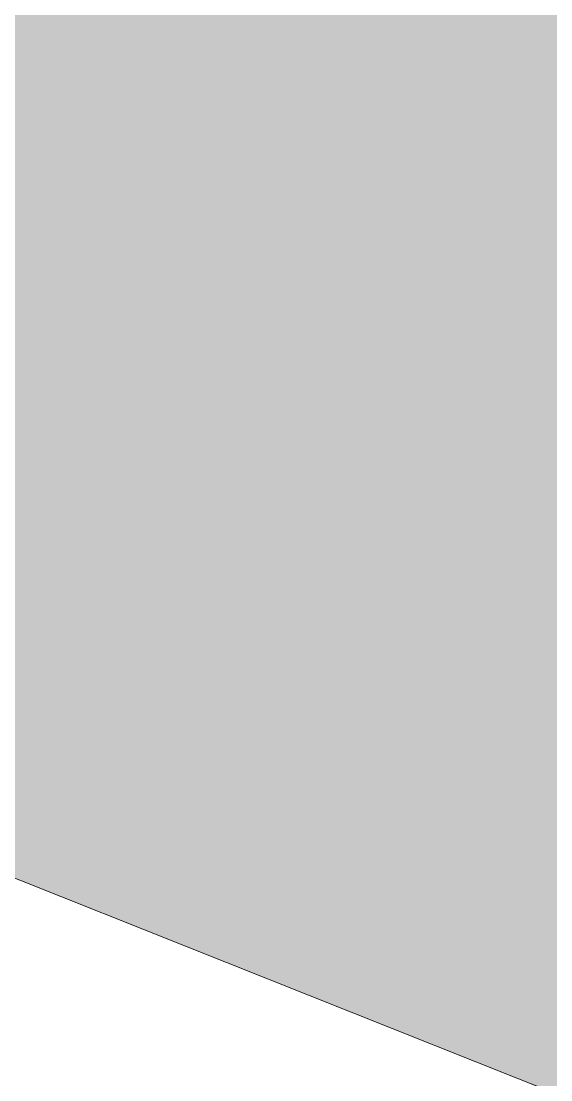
# Model space of a CAD drawing. Header units: metres. Extents: x -6 to 1255, y -2 to 532.
# Drawn here: x 980.66 to 986.9, y 279.79 to 292.27 of the extents above; entities that cross this region are included whole.
import ezdxf

# ---------------------------------------------------------------- set-up
doc = ezdxf.new("R2010")
doc.units = ezdxf.units.M
doc.header["$MEASUREMENT"] = 0
for name, color, linetype, lineweight, true_color in [('TPX_BUILDINGS', 7, 'CONTINUOUS', 0, 0x000000), ('TPX_BUILDINGS_HATCH', 7, 'CONTINUOUS', 0, 0xf0f0f0), ('TPX_CADASTRES', 7, 'CONTINUOUS', 0, 0x646464)]:
    doc.layers.add(name, color=color, linetype=linetype, lineweight=lineweight, true_color=true_color)

msp = doc.modelspace()

# ---------------------------------------------------------------- hatches: boundary and pattern name
at = {"layer": 'TPX_BUILDINGS_HATCH'}
h = msp.add_hatch(color=256, dxfattribs=at)
h.paths.add_polyline_path([(981.579, 300.324), (975.589, 284.144), (980.639, 282.144), (986.499, 279.813), (989.467, 278.637), (1006.049, 272.063), (1006.979, 273.883), (1007.449, 274.803), (1009.549, 278.903), (1010.229, 280.233), (1011.959, 283.603), (1017.019, 293.473), (1008.299, 295.573), (1005.189, 296.133), (1004.458, 296.266), (1004.029, 296.343), (1002.499, 296.613), (999.089, 297.223), (991.127, 298.631), (990.318, 298.775), (990.209, 298.794), (985.709, 299.594), (984.639, 299.784), (983.669, 299.954), (981.579, 300.324)])
h.paths.add_polyline_path([(991.519, 288.803), (993.449, 293.923), (998.959, 291.743), (997.089, 286.633), (991.519, 288.803)], flags=16)
h.paths.add_polyline_path([(1004.389, 287.153), (1006.219, 291.903), (1010.669, 290.273), (1008.529, 285.453), (1004.389, 287.153)], flags=16)

# ---------------------------------------------------------------- linework, layer by layer
at = {"layer": 'TPX_BUILDINGS', "elevation": 0.042}
msp.add_lwpolyline([(981.579, 300.324), (975.589, 284.144), (980.639, 282.144), (986.499, 279.813), (989.467, 278.637), (1006.049, 272.063), (1006.979, 273.883), (1007.449, 274.803), (1009.549, 278.903), (1010.229, 280.233), (1011.959, 283.603), (1017.019, 293.473), (1008.299, 295.573), (1005.189, 296.133), (1004.458, 296.266), (1004.029, 296.343), (1002.499, 296.613), (999.089, 297.223), (991.127, 298.631), (990.318, 298.775), (990.209, 298.794), (985.709, 299.594), (984.639, 299.784), (983.669, 299.954)], close=True, dxfattribs=at)
at = {"layer": 'TPX_CADASTRES', "elevation": 0.024}
msp.add_lwpolyline([(981.579, 300.324), (975.589, 284.144), (980.639, 282.144), (986.499, 279.814), (1006.049, 272.064), (1006.979, 273.884), (1007.449, 274.804), (1009.549, 278.904), (1010.229, 280.234), (1011.959, 283.604), (1017.019, 293.474), (1008.299, 295.574), (1005.189, 296.134), (1004.029, 296.344), (1002.499, 296.614), (999.089, 297.224), (990.209, 298.794), (985.709, 299.594), (984.639, 299.784), (983.669, 299.954)], close=True, dxfattribs=at)

doc.saveas('drawing.dxf')
